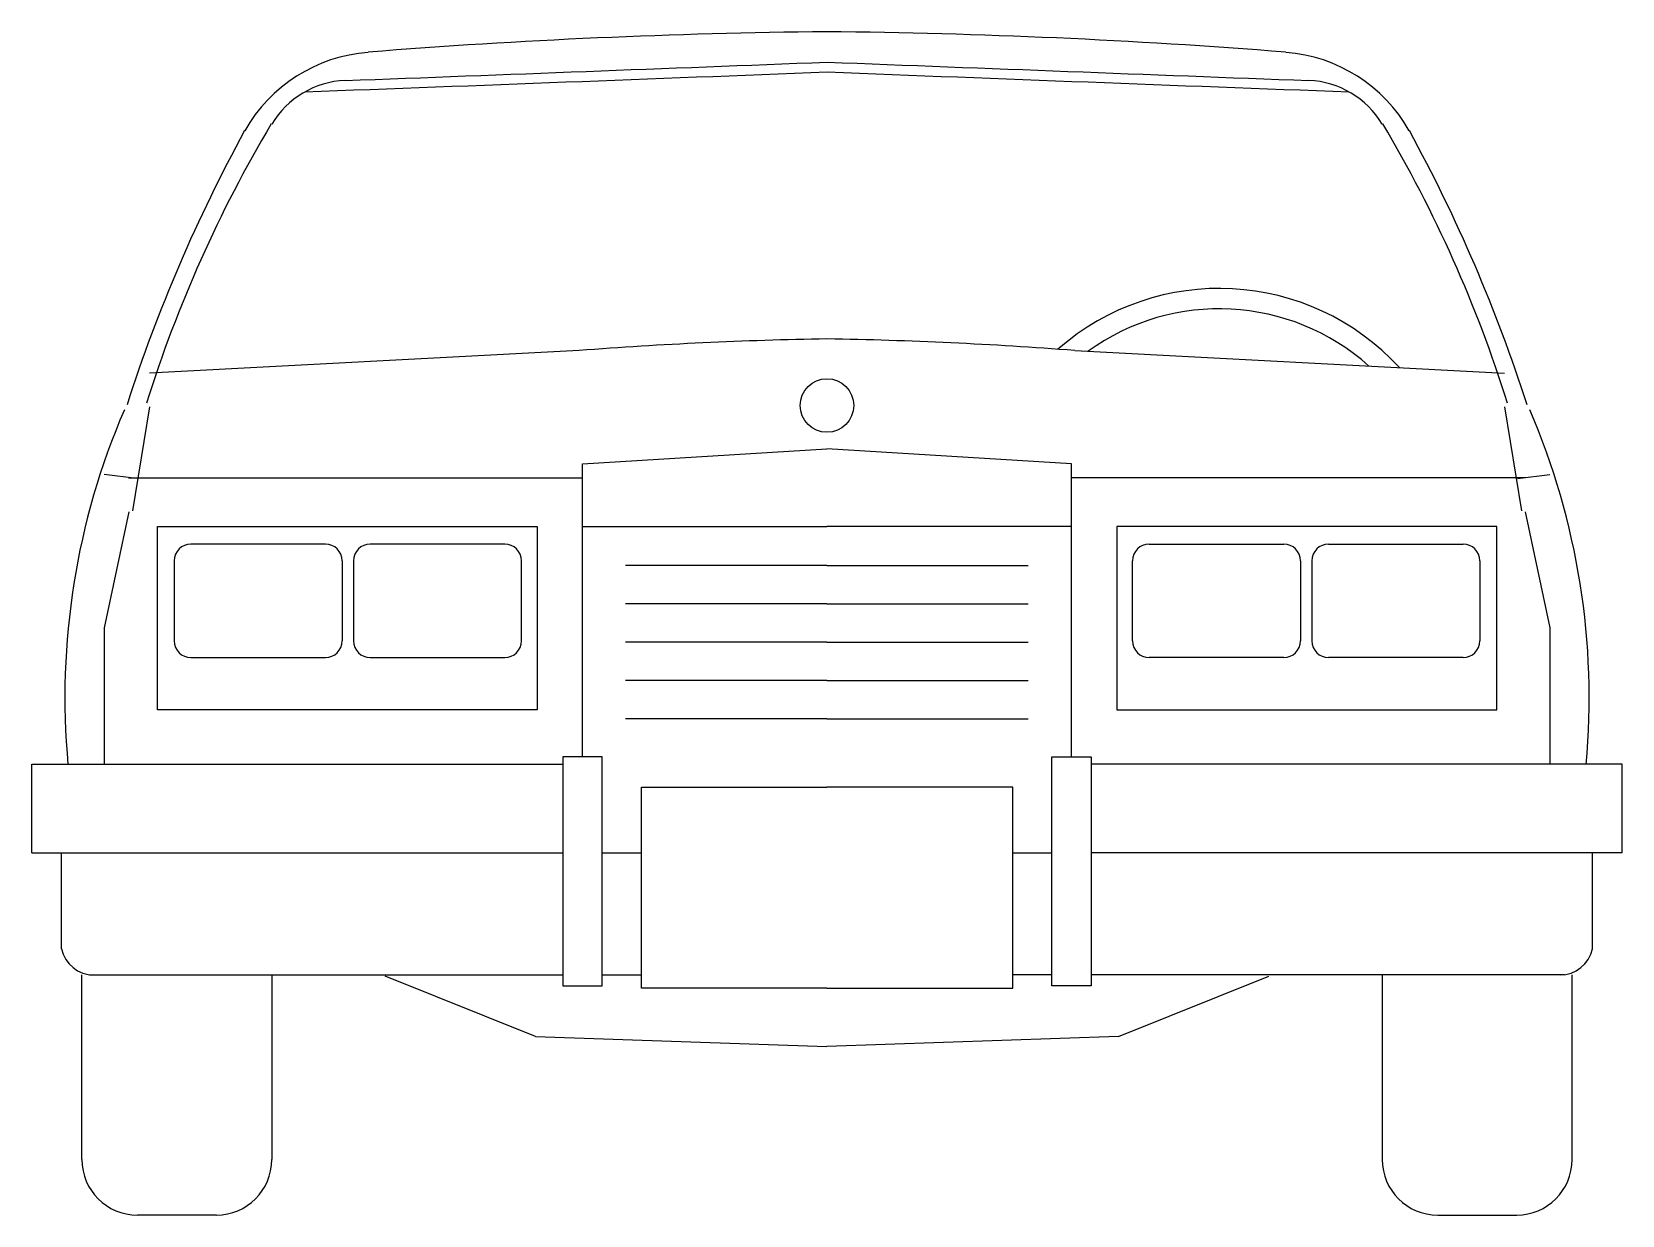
# Model space of a CAD drawing. Extents: x -0.11 to 1.53, y 0 to 1.22.
import ezdxf

# ---------------------------------------------------------------- set-up
doc = ezdxf.new("R2010")
doc.units = 0
doc.header["$LTSCALE"] = 1.2
doc.header["$MEASUREMENT"] = 0
doc.layers.add('CARRO', color=3, linetype='CONTINUOUS')

msp = doc.modelspace()

# ---------------------------------------------------------------- linework, layer by layer
at = {"layer": 'CARRO'}
for p, q in [((0.4553, 0.8908), (0.0124, 0.8675)), ((0.9661, 0.8908), (1.4091, 0.8675)), ((0.0124, 0.8327), (-0.0051, 0.7258)), ((1.4091, 0.8327), (1.4265, 0.7258)), ((0.4587, 0.7742), (0.7107, 0.7897)), ((0.9628, 0.7742), (0.7107, 0.7897)), ((0.4587, 0.4723), (0.4587, 0.7742)), ((0.9628, 0.4723), (0.9628, 0.7742)), ((-0.0009, 0.7591), (-0.0342, 0.7632)), ((-0.0091, 0.7595), (0.4587, 0.7595)), ((1.4306, 0.7595), (0.9628, 0.7595)), ((1.4224, 0.7591), (1.4556, 0.7632)), ((-0.0088, 0.7246), (-0.0342, 0.6052)), ((1.4303, 0.7246), (1.4556, 0.6052)), ((0.0206, 0.7095), (0.412, 0.7095)), ((0.0206, 0.5207), (0.0206, 0.7095)), ((0.412, 0.7095), (0.412, 0.5207)), ((0.4587, 0.7095), (0.7107, 0.7095)), ((0.9628, 0.7095), (0.7107, 0.7095)), ((1.0095, 0.7095), (1.0095, 0.5207)), ((1.4009, 0.7095), (1.0095, 0.7095)), ((1.4009, 0.5207), (1.4009, 0.7095)), ((0.1939, 0.6914), (0.0551, 0.6914)), ((0.3787, 0.6914), (0.24, 0.6914)), ((1.0427, 0.6914), (1.1815, 0.6914)), ((1.2276, 0.6914), (1.3663, 0.6914)), ((0.038, 0.6743), (0.038, 0.5916)), ((0.211, 0.6743), (0.211, 0.5916)), ((0.2228, 0.6743), (0.2228, 0.5916)), ((0.3959, 0.5916), (0.3959, 0.6743)), ((1.0256, 0.5916), (1.0256, 0.6743)), ((1.1986, 0.6743), (1.1986, 0.5916)), ((1.2104, 0.6743), (1.2104, 0.5916)), ((1.3835, 0.6743), (1.3835, 0.5916)), ((0.7107, 0.6694), (0.5032, 0.6694)), ((0.7107, 0.6694), (0.9182, 0.6694)), ((0.7107, 0.6299), (0.5032, 0.6299)), ((0.7107, 0.6299), (0.9182, 0.6299)), ((-0.0342, 0.6052), (-0.0342, 0.4645)), ((0.7107, 0.5904), (0.5032, 0.5904)), ((0.7107, 0.5904), (0.9182, 0.5904)), ((1.4556, 0.6052), (1.4556, 0.4645)), ((0.0551, 0.5745), (0.1939, 0.5745)), ((0.24, 0.5745), (0.3787, 0.5745)), ((1.1815, 0.5745), (1.0427, 0.5745)), ((1.3663, 0.5745), (1.2276, 0.5745)), ((0.7107, 0.5509), (0.5032, 0.5509)), ((0.7107, 0.5509), (0.9182, 0.5509)), ((0.412, 0.5207), (0.0206, 0.5207)), ((0.7107, 0.5114), (0.5032, 0.5114)), ((0.7107, 0.5114), (0.9182, 0.5114)), ((1.0095, 0.5207), (1.4009, 0.5207)), ((-0.1088, 0.3734), (-0.1088, 0.4645)), ((-0.1088, 0.4645), (0.4384, 0.4645)), ((0.4789, 0.4723), (0.4384, 0.4723)), ((0.4384, 0.4723), (0.4384, 0.2362)), ((0.4789, 0.2362), (0.4789, 0.4723)), ((0.9425, 0.2362), (0.9425, 0.4723)), ((0.9425, 0.4723), (0.983, 0.4723)), ((0.983, 0.4723), (0.983, 0.2362)), ((1.5302, 0.4645), (0.983, 0.4645)), ((1.5302, 0.3734), (1.5302, 0.4645)), ((0.5194, 0.441), (0.7107, 0.441)), ((0.5194, 0.234), (0.5194, 0.441)), ((0.9021, 0.441), (0.7107, 0.441)), ((0.9021, 0.234), (0.9021, 0.441)), ((-0.1088, 0.3734), (0.4384, 0.3734)), ((-0.0783, 0.2744), (-0.0783, 0.3738)), ((0.4789, 0.3734), (0.5194, 0.3734)), ((0.9021, 0.3734), (0.9425, 0.3734)), ((1.5302, 0.3734), (0.983, 0.3734)), ((1.4997, 0.2744), (1.4997, 0.3738)), ((-0.0572, 0.0572), (-0.0572, 0.2475)), ((-0.0493, 0.2475), (0.4384, 0.2475)), ((0.1385, 0.2475), (0.1385, 0.0572)), ((0.4104, 0.1842), (0.2553, 0.2462)), ((0.4789, 0.2475), (0.5194, 0.2475)), ((0.9425, 0.2475), (0.9021, 0.2475)), ((1.4708, 0.2475), (0.983, 0.2475)), ((1.011, 0.1842), (1.1662, 0.2462)), ((1.2829, 0.2475), (1.2829, 0.0572)), ((1.4786, 0.0572), (1.4786, 0.2475)), ((0.4384, 0.2362), (0.4789, 0.2362)), ((0.7107, 0.234), (0.5194, 0.234)), ((0.7107, 0.234), (0.9021, 0.234)), ((0.983, 0.2362), (0.9425, 0.2362)), ((0.4104, 0.1842), (0.7107, 0.1739)), ((1.011, 0.1842), (0.7107, 0.1739)), ((0.0814, 0), (0, 0)), ((1.3401, 0), (1.4215, 0))]:
    msp.add_line(p, q, dxfattribs=at)
msp.add_circle((0.7107, 0.8342), 0.0276, dxfattribs=at)
for centre, radius, start, end in [((0.7793, -5.6633), 6.8829, 90.5709, 94.51299), ((0.6421, -5.6633), 6.8829, 85.48701, 89.4291), ((0.2499, 1.0384), 0.16, 94.3523, 150.4523), ((1.1716, 1.0384), 0.16, 29.5477, 85.6477), ((-18.1903, 490.0437), 489.221, 272.15597, 272.214173), ((19.6118, 490.0437), 489.221, 267.785827, 267.84403), ((0.2176, 1.0777), 0.0914, 92.1583, 149.6553), ((-18.1903, 490.0336), 489.221, 272.151106, 272.214173), ((19.6118, 490.0336), 489.221, 267.785827, 267.848894), ((1.2039, 1.0777), 0.0914, 30.3447, 87.8417), ((1.5405, 0.3362), 1.6294, 151.3521, 162.173), ((1.2997, 0.4331), 1.3518, 149.2485, 162.6299), ((0.1218, 0.4331), 1.3518, 17.3701, 30.7515), ((-0.119, 0.3362), 1.6294, 17.827, 28.6479), ((1.115, 0.7029), 0.2519, 42.5393, 131.317), ((1.115, 0.7029), 0.2309, 48.1322, 125.8531), ((0.7793, -3.2931), 4.1964, 90.9364, 94.4278), ((0.6421, -3.2931), 4.1964, 85.5722, 89.0636), ((0.6724, 0.5334), 0.7471, 156.6262, 185.2936), ((0.7491, 0.5334), 0.7471, 354.7064, 23.3738), ((0.0551, 0.6743), 0.0171, 90, 180), ((0.1939, 0.6743), 0.0171, 0, 90), ((0.24, 0.6743), 0.0171, 90, 180), ((0.3787, 0.6743), 0.0171, 0, 90), ((1.0427, 0.6743), 0.0171, 90, 180), ((1.1815, 0.6743), 0.0171, 0, 90), ((1.2276, 0.6743), 0.0171, 90, 180), ((1.3663, 0.6743), 0.0171, 0, 90), ((0.0551, 0.5916), 0.0171, 180, 270), ((0.1939, 0.5916), 0.0171, 270, 0), ((0.24, 0.5916), 0.0171, 180, 270), ((0.3787, 0.5916), 0.0171, 270, 0), ((1.0427, 0.5916), 0.0171, 180, 270), ((1.1815, 0.5916), 0.0171, 270, 0), ((1.2276, 0.5916), 0.0171, 180, 270), ((1.3663, 0.5916), 0.0171, 270, 0), ((-0.0448, 0.2818), 0.0343, 192.4074, 270), ((1.4662, 0.2818), 0.0343, 270, 347.5926), ((0, 0.0572), 0.0571, 180, 270), ((0.0814, 0.0572), 0.0571, 270, 360), ((1.3401, 0.0572), 0.0571, 180, 270), ((1.4215, 0.0572), 0.0571, 270, 0)]:
    msp.add_arc(centre, radius, start, end, dxfattribs=at)

doc.saveas('drawing.dxf')
